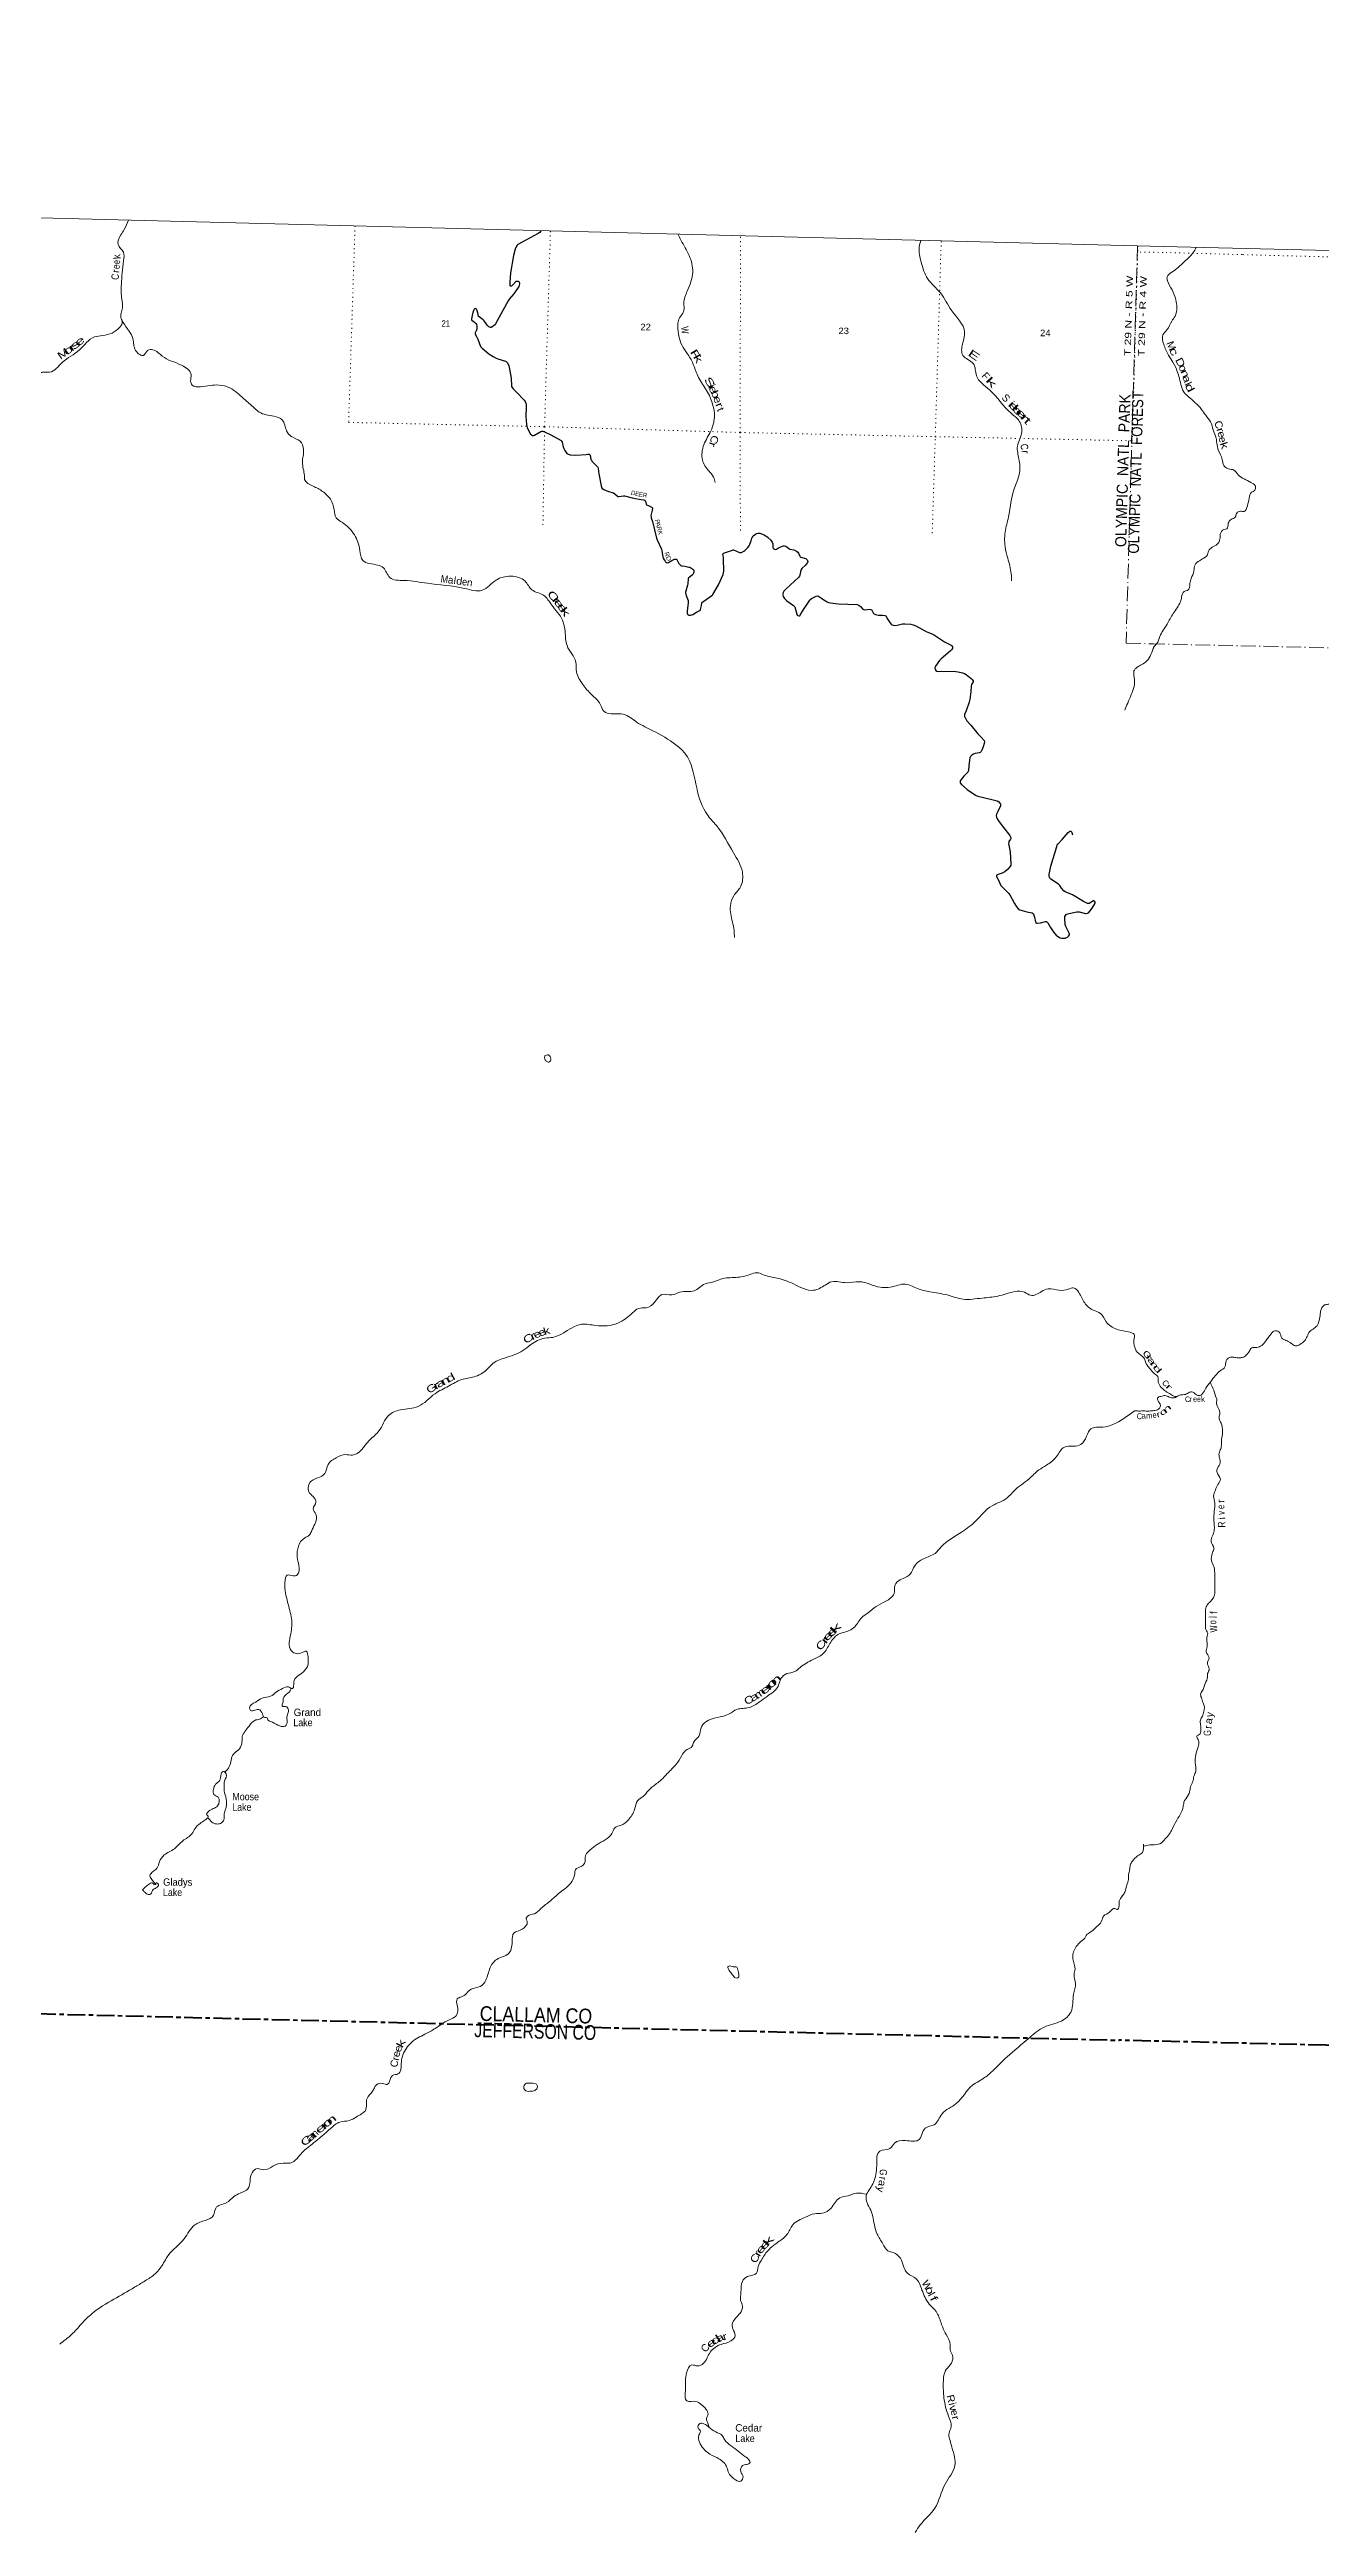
# Model space of a CAD drawing. Header units: feet. Extents: x -745759 to -493183, y 5472 to 195788.
# Drawn here: x -585019 to -550555, y 128614 to 195788 of the extents above; entities that cross this region are included whole.
import ezdxf
from ezdxf.enums import TextEntityAlignment as Align

# ---------------------------------------------------------------- set-up
doc = ezdxf.new("R2010")
doc.units = ezdxf.units.FT
doc.header["$LTSCALE"] = 80
for name, pattern in [('DOT_DASHED', [7.7, 5, -1.2, 0.3, -1.2]), ('DOTTED', [1.5, 0.3, -1.2]), ('LONG_DASH_SHORT_DASH', [9.9, 6, -1.2, 1.5, -1.2])]:
    doc.linetypes.add(name, pattern=pattern)
for name, color, linetype, lineweight in [('11', 7, 'LONG_DASH_SHORT_DASH', 60), ('29', 7, 'Continuous', 25), ('39', 7, 'Continuous', 13), ('4', 7, 'Continuous', 13), ('44', 7, 'DOT_DASHED', 13), ('6', 7, 'DOTTED', 25), ('7', 7, 'DOTTED', 13)]:
    doc.layers.add(name, color=color, linetype=linetype, lineweight=lineweight)
for name, color, linetype in [('12', 7, 'Continuous'), ('30', 7, 'Continuous'), ('41', 7, 'Continuous')]:
    doc.layers.add(name, color=color, linetype=linetype)

msp = doc.modelspace()

# ---------------------------------------------------------------- linework, layer by layer
at = {"layer": '11'}
msp.add_line((-586907.74, 142560.93), (-556015.42, 141800.08), dxfattribs=at)
msp.add_lwpolyline([(-525139.88, 141032.44), (-530586.6, 141165.97), (-537205.87, 141340.89), (-540505.63, 141424.02), (-550405.19, 141665.38), (-556015.42, 141800.08)], dxfattribs=at)
at = {"layer": '29'}
msp.add_line((-566742.98, 181972.28), (-566744.65, 182023.09), dxfattribs=at)
for points in [[(-571694.84, 190870.25), (-571727.14, 190828.52), (-571771.38, 190795.9), (-572321.08, 190497.93), (-572341.84, 190481.35), (-572360.47, 190458.05), (-572394.49, 190375.79), (-572439.01, 190202.98), (-572517.15, 189731.19), (-572539.77, 189469.91), (-572540.93, 189402.59), (-572533.37, 189389.78), (-572523.89, 189381.59), (-572508.92, 189378.13), (-572492.03, 189379.29), (-572476.32, 189385.12), (-572461.17, 189398.07), (-572362.05, 189503.6), (-572350.58, 189509.77), (-572336.61, 189509.77), (-572311, 189505.11), (-572294.7, 189493.46), (-572282.36, 189475.7), (-572277.24, 189460.84), (-572276.07, 189434.05), (-572281.89, 189397.93), (-572293.19, 189364.03), (-572426.8, 189165.39), (-572558.97, 189014.65), (-572586.47, 188969.38), (-572923.52, 188351.94), (-572955.98, 188313.33), (-572976.93, 188292.36), (-573021.17, 188262.07), (-573040.96, 188252.76), (-573058.75, 188249.27), (-573079.39, 188255.08), (-573105, 188271.39), (-573151.61, 188313.47), (-573235.39, 188429.83), (-573262.6, 188456.05), (-573371.18, 188534.62), (-573382.66, 188548.67), (-573386.74, 188557.98), (-573402.58, 188645.31), (-573431.56, 188724.58), (-573442.31, 188744.2), (-573456.01, 188757.2), (-573475.22, 188763.02), (-573492.1, 188758.36), (-573506.59, 188745.75), (-573517.13, 188730.4), (-573538.87, 188660.58), (-573559.15, 188573.13), (-573580.58, 188483.43), (-573580.58, 188468.28), (-573576.12, 188457.62), (-573565.45, 188447.31), (-573495.31, 188393.72), (-573459.5, 188354.11), (-573444.37, 188328.48), (-573435.49, 188294.34), (-573433.31, 188208.49), (-573440.5, 188174.54), (-573474.05, 188105.97), (-573478.95, 188083.53), (-573477.55, 188068.69), (-573431.14, 187986.44), (-573408.98, 187931.61)], [(-573408.98, 187931.61), (-573330.83, 187738.19), (-573313.39, 187715.7), (-573285.45, 187685.41), (-573106.73, 187536.92), (-572993.23, 187464.07), (-572911.73, 187419.8), (-572862.91, 187401.13), (-572653.44, 187338.11), (-572633.48, 187328.93), (-572623, 187317.28), (-572599.72, 187289.32), (-572568.16, 187212.14), (-572542.67, 187123.89), (-572500.13, 186878.72), (-572496.1, 186681.19), (-572489.12, 186648.57), (-572476.3, 186626.32), (-572449.53, 186590.32), (-572358.88, 186499.57), (-572151.35, 186278.71), (-572124.72, 186238.5), (-572106.09, 186196.56), (-572092.12, 186152.29), (-572089.57, 186097.35), (-572100.19, 185833.78), (-572086.3, 185618.73), (-572076.98, 185574.46), (-572065.3, 185541.14), (-571988.5, 185367.09), (-571975.55, 185353.1), (-571953.57, 185334.47), (-571923.3, 185322.82), (-571893.04, 185322.82), (-571867.57, 185330.51), (-571698.2, 185432.35), (-571669.5, 185439.32), (-571641.56, 185436.99), (-571576.02, 185415.41), (-571425.21, 185337.83), (-571149.09, 185185.36), (-571131.97, 185168.86), (-571114.17, 185141.09), (-571089.57, 185015.94), (-571074.58, 184966.34), (-571043.86, 184914.91), (-570990.76, 184835.86), (-570956.01, 184810.86), (-570904.61, 184793.92), (-570749.62, 184785.89), (-570465.73, 184808.25)], [(-570465.73, 184808.25), (-570419.33, 184811.9), (-570384.2, 184810.23), (-570357.56, 184790.43), (-570336.36, 184673.99), (-570325.99, 184654.12), (-570309.69, 184628.49), (-570256.5, 184572.13), (-570154.8, 184459.76), (-570139.72, 184428.11), (-570123.04, 184283.11), (-570047.75, 183908.53), (-570032.56, 183883.2), (-569989.54, 183854.94), (-569863.72, 183803.18), (-569725.25, 183761.75), (-569688.35, 183742.98), (-569619.7, 183675.37), (-569606.5, 183668.55), (-569578.56, 183666.22), (-569457.48, 183684.86), (-569430.58, 183682.8), (-569184.9, 183620.91), (-568974.69, 183587.86), (-568894, 183573.02), (-568870.88, 183559.38), (-568854.41, 183535.74), (-568843.2, 183460.77), (-568826.47, 183442.54), (-568761.9, 183416.84), (-568678.68, 183368.87), (-568669.3, 183358.66), (-568666.97, 183337.69), (-568674.45, 183296.81), (-568708.88, 183153.62), (-568707.13, 183115.72), (-568705.39, 183088.38), (-568665.99, 182992.82), (-568562.19, 182536.18), (-568545.86, 182492.26), (-568427.57, 182239.57), (-568413.17, 182202.99), (-568397.42, 182078.96), (-568375.92, 181997.95), (-568354.47, 181948.01), (-568328.77, 181908.25), (-568315.38, 181893.11), (-568301.99, 181880.29), (-568285.11, 181872.14), (-568261.92, 181871.83), (-568231.55, 181879.13), (-568141.9, 181928.89), (-568073.22, 181965.33), (-568052.85, 181969.99), (-568034.39, 181968.27), (-568022.58, 181963), (-568012.68, 181953.68), (-567954.93, 181850.43), (-567937.59, 181827.87), (-567917.21, 181810.39), (-567898.01, 181798.74), (-567882.87, 181790.59), (-567866.09, 181786.33), (-567791.67, 181773.22)], [(-566744.65, 182023.09), (-566756.49, 182091.17), (-566754.3, 182119.26), (-566740.19, 182133.11), (-566685.15, 182151.57), (-566502.69, 182212.32), (-566481.73, 182216.98), (-566467.76, 182216.98), (-566386.86, 182184.35), (-566307.36, 182148.45), (-566286.14, 182144.76), (-566251.22, 182147.09), (-566194.02, 182179.69), (-566165.06, 182200.67), (-566081.24, 182279.89), (-566045.59, 182328.01), (-565995.94, 182464.72), (-565972.05, 182536.09), (-565934.55, 182596.77), (-565876.79, 182647.72), (-565836.75, 182666.67), (-565803.78, 182673.94), (-565759.91, 182669), (-565636.51, 182624.73), (-565585.28, 182594.44), (-565541.33, 182559.68), (-565536.98, 182555.59)], [(-565536.98, 182555.59), (-565461.87, 182484.93), (-565419.94, 182430.84), (-565405.99, 182387.07), (-565405.46, 182286.59), (-565395.52, 182263.59), (-565385.03, 182251.93), (-565362.92, 182237.96), (-565338.46, 182233), (-565309.36, 182237.96), (-565251.86, 182271.91)], [(-565251.86, 182271.91), (-565173.81, 182306.98), (-565125.42, 182328.83), (-565086.78, 182330.86), (-565055.56, 182321.84), (-564981.97, 182262.38), (-564943.8, 182242.62), (-564836.38, 182216.89), (-564762.18, 182184.37), (-564731.27, 182160.4), (-564710.95, 182130.78), (-564675.77, 182049.13), (-564664.38, 182032.93), (-564643.43, 182021.28), (-564514.51, 181987.28), (-564489.75, 181970.02), (-564473.45, 181951.38), (-564461.81, 181932.74), (-564456.25, 181905.93), (-564466.47, 181876.82), (-564519.11, 181803.52), (-564614.32, 181713.72), (-564643.04, 181670.6), (-564670.21, 181534.32), (-564679.52, 181508.69), (-564704.18, 181476.21), (-565049.82, 181155.68)], [(-567791.67, 181773.22), (-567681.99, 181753.91), (-567656.43, 181746.32), (-567631.98, 181735.83), (-567597.05, 181717.2), (-567570.27, 181695.06), (-567551.41, 181670.81), (-567546.99, 181643.8), (-567550.48, 181612.35), (-567556.89, 181586.72), (-567563.29, 181571.57), (-567575.51, 181551.77), (-567593.08, 181531.91), (-567676.8, 181470.22), (-567688.44, 181459.74), (-567697.82, 181442.5), (-567710.56, 181301.3), (-567718.49, 181259.12), (-567767.03, 181100.93), (-567771.4, 181072.53), (-567770.52, 181048.5), (-567767.03, 181027.53), (-567751.56, 180982.11), (-567700.77, 180842.98), (-567696.59, 180817.83), (-567698.92, 180784.05), (-567727.96, 180559.83), (-567724.53, 180506.78), (-567715.22, 180475.33), (-567702.34, 180459.28), (-567683.79, 180452.03), (-567664, 180449.7), (-567638.38, 180450.86), (-567603.86, 180458.9), (-567570.86, 180470.67), (-567473.55, 180525.71), (-567403.21, 180561.54), (-567379.8, 180577.41), (-567367.12, 180597.65), (-567336.18, 180714.27), (-567328.7, 180774.73), (-567318.01, 180797.77), (-567306.58, 180812.01), (-567215.72, 180869.25), (-567057.43, 180977.44), (-567041.14, 180991.42), (-567031.43, 181004.71), (-566881.96, 181274.92), (-566751.83, 181555.27), (-566740.19, 181594.88), (-566732.1, 181641.05), (-566742.98, 181972.28)], [(-565049.82, 181155.68), (-565107.49, 181102.2), (-565127.75, 181063.66), (-565137.06, 181026.39), (-565132.41, 180993.77), (-565123.15, 180958.68), (-565085.84, 180902.9), (-565025.66, 180838.4), (-564843.91, 180712.1), (-564822.72, 180693.2), (-564811.08, 180669.9), (-564783.03, 180574.73), (-564755.45, 180472.13), (-564742.39, 180448.56), (-564730.75, 180436.91), (-564694.23, 180428.68), (-564674.87, 180432.25), (-564663.22, 180446.23), (-564598.63, 180554.29), (-564441.62, 180804.33), (-564404.77, 180858.63), (-564388.47, 180872.61), (-564353.54, 180898.24), (-564316.09, 180921.22), (-564230.13, 180961.15), (-564188.29, 180968.1), (-564162.61, 180961.15), (-564089.3, 180907.75), (-564025.23, 180860.96), (-563934.42, 180807.37), (-563892.51, 180791.06), (-563837.2, 180781.75), (-563620.75, 180756.54), (-563114.71, 180738.34), (-563074.06, 180723.5), (-563027.62, 180684.27), (-562964.63, 180611.66), (-562933.3, 180598.06), (-562909.91, 180595.35), (-562786.37, 180606.5), (-562745.75, 180604.67), (-562731.78, 180597.68), (-562720.63, 180582.93), (-562672.41, 180495.16), (-562656.84, 180481.46), (-562621.18, 180462.54), (-562553.09, 180450.98), (-562430.33, 180444.61)], [(-562430.33, 180444.61), (-562372.04, 180441.58), (-562344.58, 180429.96), (-562327.8, 180413.62), (-562282.75, 180330.53), (-562230, 180248.19), (-562193.45, 180204.46), (-562167.13, 180185.28), (-562143.85, 180175.96), (-562087.79, 180169.94), (-562036.74, 180175.96), (-561922.65, 180203.92), (-561887.78, 180211.08), (-561822.52, 180213.24), (-561664.19, 180203.92), (-561596.91, 180188.07), (-561525.65, 180159.66), (-561245.62, 180009.72), (-561045.99, 179922), (-560993.31, 179891.71), (-560746.17, 179727.85), (-560569.82, 179635.42), (-560549.96, 179617.19), (-560532.57, 179593.48), (-560530.24, 179563.19), (-560534.9, 179539.89), (-560546.54, 179516.59), (-560591.87, 179468.3), (-560838.17, 179264.39), (-560888.82, 179216.02), (-560993.88, 179066.28), (-561006.4, 179041.27), (-561008.73, 179015.65), (-560999.42, 178973.71), (-560985.45, 178943.42), (-560959.16, 178927.54), (-560917.92, 178922.45), (-560818.45, 178928.14), (-560440.59, 178924.78), (-560378.64, 178913.53), (-560258.97, 178882.84), (-560203.09, 178861.87), (-560161.49, 178836.34), (-560024.96, 178733.72), (-560000.51, 178705.76), (-559976.82, 178666), (-559974.9, 178640.52), (-560016.81, 178563.63), (-560028.73, 178519.36), (-560032.18, 178381.53), (-560062.22, 178160.55), (-560081.62, 178092.92), (-560159.98, 177852.98), (-560205.42, 177752.81), (-560207.52, 177720.22), (-560203.09, 177692.23), (-560193.78, 177671.26), (-560142.58, 177584.74), (-560036.96, 177468.27), (-559843.35, 177226.24), (-559757.86, 177135.76), (-559677.65, 177047.88), (-559668.72, 177009.55), (-559673.37, 176965.28), (-559703.64, 176879.07), (-559733.91, 176790.53), (-559754.87, 176750.92), (-559782.17, 176726.63), (-559807.25, 176715.98), (-559917.51, 176699.91), (-559963.26, 176681.03), (-560005.17, 176650.74), (-560042.43, 176615.8), (-560061.17, 176581.46), (-560092.64, 176368.37), (-560101.81, 176236.01), (-560104.13, 176215.04), (-560121.24, 176189.18), (-560224.43, 176081.74), (-560299.72, 175993.7), (-560324.15, 175952.24), (-560325.34, 175928.46), (-560320.68, 175905.16), (-560286.37, 175855.39), (-560134.9, 175723.83), (-559907.8, 175562.45), (-559846.84, 175537.02), (-559461.9, 175447.01)], [(-559461.9, 175447.01), (-559322.59, 175414.43), (-559279.86, 175387.91), (-559247.27, 175352.96), (-559235.62, 175331.99), (-559228.64, 175306.36), (-559235.65, 175274.42), (-559305.69, 175126.22), (-559342.73, 175054.73), (-559349.72, 175010.46), (-559341.83, 174967.2), (-559324.1, 174921.92), (-559270.56, 174843.56), (-559151.83, 174688.8), (-558978.35, 174472.76), (-558955.04, 174420.98), (-558950.39, 174395.35), (-558960.81, 174370.41), (-559001.61, 174309.14), (-559009.12, 174287.63), (-559013.26, 174253.22), (-558971.38, 174028.89), (-558949.6, 173694.6), (-558951.55, 173663.74), (-558974.84, 173624.13), (-559039.62, 173550.87), (-559116.87, 173491.32), (-559150.64, 173470.36), (-559188.81, 173452.54), (-559318.29, 173409.78), (-559339.11, 173390.21)], [(-559339.11, 173390.21), (-559343.9, 173377.16), (-559341.57, 173360.85), (-559293.65, 173279.18), (-559219.33, 173120.87), (-559191.93, 173086.86), (-559017.51, 172908.77), (-558981.83, 172862.25), (-558851.76, 172624.96), (-558804.86, 172552.36), (-558748.98, 172484.79), (-558707.27, 172455.59), (-558515.73, 172399.01), (-558373.71, 172371.6), (-558347.32, 172356.65), (-558333.35, 172335.68), (-558308.16, 172260.09), (-558282.12, 172132.97), (-558272.81, 172116.66), (-558247.93, 172096.75), (-558223.91, 172091.03), (-558147.2, 172106.31), (-558007.6, 172142.91), (-557988.74, 172142.29), (-557974.77, 172132.97), (-557946.33, 172101.46), (-557873.14, 171973.78), (-557782.67, 171846.39), (-557717.47, 171774.16), (-557662.25, 171726.86), (-557612.69, 171701.93), (-557563.8, 171687.95), (-557517.23, 171687.95), (-557478.2, 171692.44), (-557417.1, 171713.58), (-557384.55, 171740.15), (-557363.55, 171778.82), (-557361.22, 171797.46), (-557372.41, 171823.8), (-557460.41, 172001.8), (-557479.97, 172063.07), (-557489.25, 172214.35), (-557484.63, 172272.77), (-557472.99, 172301.9), (-557452.03, 172328.69), (-557435.73, 172340.34), (-557371.01, 172361.4), (-557160.98, 172398.59), (-557098.68, 172400.8), (-556930.46, 172361.31), (-556907.17, 172356.65), (-556871.08, 172363.65), (-556848.96, 172379.95), (-556808.21, 172419.57), (-556748.42, 172502.27), (-556675.49, 172622.27), (-556666.18, 172647.9), (-556665.93, 172666.17), (-556684.8, 172694.5), (-556696.45, 172699.16), (-556713.39, 172697.29), (-556827.73, 172626.1), (-556845.47, 172624.6), (-556871.08, 172626.93), (-556985.01, 172685.86), (-557278, 172864.81), (-557474.92, 172947.51), (-557512.57, 172974.11), (-557576.92, 173047.9), (-557624.33, 173113.9), (-557660.8, 173149.85), (-557868.31, 173290.77), (-557892.1, 173311.95), (-557906.07, 173339.91), (-557913.06, 173358.55), (-557907.29, 173419.62), (-557863.63, 173638.42), (-557708.15, 174176.39), (-557691.86, 174213.66), (-557677.78, 174237.52), (-557557.93, 174368.54), (-557396.14, 174558.5), (-557371.84, 174575.91), (-557354.23, 174588.79), (-557330.95, 174591.12), (-557316.98, 174586.46), (-557296.02, 174558.5), (-557275.56, 174487.64)]]:
    msp.add_lwpolyline(points, dxfattribs=at)
at = {"layer": '39'}
for points in [[(-585766.31, 186324.62), (-585564.26, 186434.85), (-585363.65, 186870.09), (-585238.57, 187028.54), (-585131.23, 187042.03), (-585016.23, 187039.19), (-584678.65, 187299.4), (-584207.82, 187641.13), (-583799.28, 187994.5), (-583580.32, 188031.48), (-583108.27, 188260.1), (-583045.89, 188414.04), (-583083.73, 188515.94), (-583074.61, 188638.89), (-583038.81, 188779.36), (-583059.21, 189014.1), (-583071.35, 189418.25), (-583008.87, 190062.87), (-583017.26, 190293.28), (-583155.54, 190496.6), (-583086.41, 190759.42), (-582991.9, 190906.51), (-582875.84, 191161.33)], [(-567975.5, 190774.35), (-567897.91, 190617.99), (-567674.07, 190202.54), (-567576.32, 189749.83), (-567724.42, 189234.54), (-567819.27, 188911.78), (-567816.23, 188709.78), (-567966.21, 188442.9), (-567980.27, 188283.73), (-567868.04, 187764.02), (-567724.16, 187542.38), (-567571.36, 187274.08), (-567442.4, 186939.73), (-567227.14, 186585.07), (-566990.09, 185807.84), (-567081.71, 185452.7), (-567274.97, 185069.78), (-567311.55, 184654.71), (-567143.25, 184359.78), (-567010.22, 184188.89), (-566969.4, 184044.51)], [(-561395.9, 190610.07), (-561439.77, 190365.37), (-561372.5, 189986.1), (-561212.97, 189582.34), (-560859.45, 189185.9), (-560550.5, 188701.71), (-560205.29, 188133.83), (-560257.82, 187808.01), (-560251.58, 187490.83), (-559968.39, 187269.78), (-559881.65, 186942.53), (-559533.78, 186562.38), (-558946.03, 185923.89), (-558721.2, 185710.35), (-558660.84, 185377.69), (-558772.54, 185027.08), (-558730.59, 184684.79), (-558715.57, 184314.89), (-558870.64, 183844.2), (-559004.69, 183162.98), (-559095.6, 182755.32), (-559106.76, 182307.31), (-559033.79, 181994.54), (-558941.45, 181568.21), (-558930.03, 181378.12)], [(-553925.69, 190423.88), (-554006.16, 190281.58), (-554244.4, 190037.24), (-554410.48, 189880.45), (-554588.14, 189747.88), (-554713.4, 189620.75), (-554701.4, 189516.24), (-554579.6, 189268.01), (-554476.31, 188999.9), (-554446.27, 188790.8), (-554497.18, 188558.49), (-554586.42, 188420.94), (-554717.86, 188185.49), (-554827.14, 188052.17), (-554804.14, 187792.96), (-554677.19, 187500.51), (-554554.31, 187306.47), (-554436.66, 187052.26), (-554377.91, 186870.96), (-554323.94, 186651.56), (-554282.01, 186534.68), (-554140.31, 186376.57), (-553779.07, 186029.39), (-553667.51, 185873.61), (-553534.41, 185687.49), (-553464.19, 185475.95), (-553384.32, 185244.23), (-553366.76, 185115.56), (-553324.3, 184924.4), (-553216.67, 184672.3), (-553177.67, 184509.28), (-553052.71, 184419.6), (-552900.61, 184379.81), (-552786.43, 184254.12), (-552621.65, 184143.94), (-552446.49, 184049.7), (-552319.76, 183947.96), (-552338.13, 183833.73), (-552421.64, 183782.44), (-552491.29, 183618.59), (-552533.59, 183414.28), (-552625.17, 183260.7), (-552727.67, 183265.83), (-552825.21, 183216.7), (-552865.59, 183108.73), (-552979.54, 183043.72), (-553054.03, 182940.14), (-553095.17, 182794.04), (-553172.08, 182770.78), (-553271.22, 182641.37), (-553279.82, 182512.99), (-553355.06, 182371.27), (-553489.49, 182288.42), (-553590.13, 182185.12), (-553630.7, 182067.12), (-553720.72, 181991.81), (-553836.77, 181922.8), (-553955.55, 181817.69), (-553984.98, 181653.4), (-554061.62, 181441.44), (-554094.55, 181303.29), (-554156.52, 181121.28), (-554251.62, 181094.21), (-554319.22, 180932.33), (-554353.76, 180814.27), (-554549.35, 180489.17), (-554716.02, 180201.91), (-554907.74, 179868.74), (-554992.03, 179676.94), (-555078.59, 179573.49), (-555088.54, 179540.42)], [(-583046.82, 188422.51), (-582862.72, 188149.03), (-582756.62, 187950.53), (-582736.58, 187782.44), (-582569.65, 187513.78), (-582473.3, 187491.21), (-582358.92, 187625.69), (-582215.06, 187646.36), (-581960.98, 187472.48), (-581436.17, 187225.26), (-581178.04, 186970.51), (-581192.4, 186799.23), (-581148.76, 186687.09), (-580925.86, 186639.17), (-580419.89, 186689.25), (-580133.13, 186611.48), (-579748.85, 186315.24), (-579462.37, 186063.83), (-579335.86, 185955.69), (-578936.86, 185844.86), (-578709.26, 185742.31), (-578589.49, 185444.53), (-578461.96, 185295.99), (-578224.98, 185164.93), (-578129.63, 184940.46), (-578162.53, 184591.94), (-578108.78, 184237.23), (-578101.35, 184130.03), (-577873.7, 183948.72), (-577612.86, 183802.94), (-577400.13, 183589.69), (-577302.15, 183308.61), (-577244.98, 183091.14), (-577078.56, 182963.84), (-576749.91, 182622.54), (-576602.84, 182204.95), (-576522.86, 181930.37), (-576343.19, 181849.19), (-576118.22, 181803.24), (-575964.57, 181730.79), (-575795.37, 181472.17), (-575401.72, 181389.74), (-574771.76, 181311.56), (-573765.76, 181173.6), (-573290.55, 181123.48), (-572910.21, 181398.79), (-572513.91, 181504.09), (-572123.58, 181369.24), (-571941.57, 181138.58), (-571622.32, 180987.32), (-571400.76, 180723.37), (-571106.25, 180308.19), (-571037.22, 179999.56), (-570986.04, 179622.71), (-570748.82, 179176.64), (-570729.18, 178911.63), (-570559.97, 178572.24), (-570320.6, 178293.72), (-570084.87, 178031.44), (-569998.45, 177853.63), (-569699.68, 177771.53), (-569461.75, 177759.58), (-569097.55, 177548.65), (-568655.21, 177313.57), (-568032.84, 176930.67), (-567788.18, 176702.5), (-567664.18, 176493.46), (-567444.79, 175656.1), (-567119.13, 174951.39), (-566926.78, 174730.58), (-566470.43, 174004.47), (-566230.99, 173485.65), (-566283.46, 173081.07), (-566465.17, 172837.2), (-566556.75, 172564.84), (-566500.87, 172133.35), (-566456.41, 171891.96), (-566446.86, 171707.97)], [(-555088.54, 179540.42), (-555300.47, 179174.17), (-555561.08, 179004.94), (-555611.21, 178937.52), (-555605.3, 178769.78), (-555609.56, 178517.47), (-555683.74, 178295.17), (-555782.38, 178063.37), (-555857.72, 177875.42)], [(-571575.52, 168517.16), (-571595.74, 168434.87), (-571547.21, 168356.94), (-571475.23, 168328.91), (-571430.04, 168360.1), (-571431.91, 168446.97), (-571468.79, 168506.44), (-571514.69, 168527.77), (-571561.75, 168502.68)], [(-555600.14, 158867.1), (-555485.24, 158865.19), (-555318.26, 158865.39), (-555161.33, 158865.7), (-555044.35, 158880.49), (-554922.43, 158941.41), (-554895.11, 159017.57), (-554917.78, 159073.85), (-554966.3, 159162.7), (-554973.23, 159218.98), (-554881.84, 159262.16), (-554770.77, 159283.04), (-554656.89, 159243.66), (-554540.67, 159220.33), (-554431.17, 159263.31), (-554349.96, 159300.57), (-554218.86, 159317.22), (-554109.13, 159372.24), (-554018.46, 159379.29), (-553943.11, 159324.27), (-553813.09, 159286.73), (-553745.52, 159346.22), (-553666.36, 159481.87), (-553531.99, 159663.1), (-553406.09, 159822.33), (-553270.71, 159953.36), (-553145.85, 160060.41), (-553114.45, 160222.67), (-553060.68, 160296.36), (-552965.47, 160329.46), (-552847.12, 160312.12), (-552718.39, 160310.73), (-552623.3, 160337.8), (-552541.44, 160407.18), (-552487.67, 160480.87), (-552419.37, 160576.49), (-552280.27, 160591.05), (-552148.53, 160639.81), (-552039.41, 160765.09), (-551954.7, 160876.59), (-551886.45, 160970.21), (-551818.84, 161031.7), (-551708.29, 161026.49), (-551631.89, 160923.29), (-551599.34, 160840.63), (-551523.82, 160793.64), (-551398.31, 160732.06), (-551316.92, 160676.98), (-551217.28, 160629.73), (-551111.84, 160670.75), (-550983.05, 160773.74), (-550916.41, 160887.45), (-550847.31, 161023.2), (-550722.9, 161108.18), (-550630.39, 161207.55), (-550591.99, 161317.54), (-550560.11, 161503.89), (-550539.72, 161618.09), (-550444.72, 161741.53), (-550343.8, 161758.5), (-550206.26, 161795.16), (-550035.22, 161797.32), (-549862.32, 161791.44), (-549705.96, 161763.65), (-549601.17, 161772.55), (-549486.85, 161855.63), (-549440.28, 161971.56), (-549373.88, 162073.22), (-549200.06, 162113.49), (-549019.49, 162189.83), (-548899.18, 162270.83), (-548840.5, 162388.64), (-548814.05, 162504.78), (-548823.04, 162659.45), (-548714.6, 162750.62), (-548440.3, 162886.17), (-548304.9, 162916.82), (-548173.2, 162963.58), (-548040.15, 163078.57), (-547941.2, 163197.94), (-547868.57, 163309.57), (-547842.59, 163401.64), (-547702.29, 163476.4), (-547560.49, 163525.05), (-547454.97, 163469.71), (-547354.79, 163348.18), (-547299.99, 163271.31), (-547157.27, 163265.75), (-547009.76, 163298.28), (-546920.22, 163349.5), (-546834.19, 163527.24), (-546754.8, 163674.93), (-546631.76, 163792.03), (-546477.5, 163860.63), (-546382.64, 163875.66), (-546271.4, 163703.82), (-546110.72, 163589.67)], [(-578478.47, 151338.94), (-578427.26, 151343.11), (-578397.06, 151501.88), (-578135.45, 151792.24), (-578009.27, 151995.09), (-578008.53, 152186.9), (-578057.02, 152347.62), (-578211.76, 152294.91), (-578470.23, 152374), (-578477.28, 152820.43), (-578456.84, 153235.9), (-578503.97, 153451.1), (-578562.81, 153682.76), (-578636.45, 154211.61), (-578570.84, 154413.93), (-578411.8, 154395.86), (-578300.18, 154419.35), (-578259.5, 154674.79), (-578300.22, 154903.98), (-578097.45, 155425.99), (-577976.6, 155495.7), (-577919.46, 155601.31), (-577823.69, 155798.84), (-577796.83, 156066.74), (-577873.87, 156216.06), (-577794.64, 156397.85), (-577871.73, 156545.14), (-577987.66, 156673.21), (-577961.25, 156922.94), (-577551.29, 157171.27), (-577466.47, 157415.52), (-577241.87, 157597.76), (-576993.46, 157682.48), (-576805.97, 157671.79), (-576349.98, 158066.38), (-576085.09, 158326.38), (-575826.36, 158744.02), (-575501.54, 158897.53), (-575024.83, 158988.72), (-574563.99, 159334.74), (-574199.53, 159539.76), (-573841.82, 159716.69), (-573504.83, 159791.14), (-573171.08, 159978.76), (-572984.77, 160163.96), (-572637.8, 160314.9), (-572182.9, 160503.56), (-571968.89, 160665.87), (-571588.99, 160842.24), (-571372.45, 160863.14), (-570590.35, 161219.38), (-570207.65, 161183.66), (-569608.42, 161249.61), (-569207.75, 161530.48), (-569045.29, 161649.63), (-568841.06, 161662.76), (-568606.93, 161822.55), (-568416.18, 162023.79), (-568145.92, 162013.07), (-567923.99, 162088.35), (-567541.5, 162125.33), (-567242.1, 162311.78), (-567012.55, 162368.7), (-566814.83, 162444.58), (-566401.93, 162486.87), (-566026.45, 162566.43), (-565835.44, 162616.23), (-565637.2, 162550.74), (-565291.93, 162471.53), (-564847.68, 162313.14), (-564298.87, 162138.02), (-563984.39, 162281.69), (-563810.58, 162370.27), (-563405.44, 162344.1), (-563061.54, 162371.94), (-562493.96, 162220.59), (-562064.92, 162262.48), (-561863.97, 162305.97), (-561481.31, 162187.47), (-561144.41, 162096.35), (-560676.11, 162012.07), (-560242.92, 161896.35), (-559731.35, 161928.12), (-559304.08, 161980.15), (-558844.72, 162104.08), (-558576.68, 162085.34), (-558417.23, 162002.64), (-558119.94, 162104.33), (-557936.3, 162182.58), (-557640.61, 162138.92), (-557393.65, 162165.12)], [(-557393.65, 162165.12), (-557247.33, 162203.9), (-557109.01, 162083.36), (-556946.62, 161794.63), (-556719.21, 161603.23), (-556523.69, 161509.55), (-556365.74, 161285.54), (-556086.13, 161082.76), (-555714.73, 160998.86), (-555609.1, 160943.74), (-555613.23, 160787.21), (-555555.75, 160501.13)], [(-555560.64, 160508.83), (-555500.14, 160439.18), (-555413.04, 160367.98), (-555330.24, 160282.77), (-555290.25, 160169.92), (-555237.62, 160085.04), (-555161.02, 159991.87), (-555052.67, 159876.27), (-554965.65, 159801.06), (-554952.6, 159648.35), (-554870.92, 159506.95), (-554748.3, 159401.23), (-554617.15, 159319.52), (-554505.63, 159262.1), (-554439.43, 159262.61)], [(-555926.7, 145721.07), (-555860.02, 145812.9), (-555807.91, 146005.05), (-555762.51, 146163.14), (-555761.68, 146305.66), (-555729.23, 146419.73), (-555712.55, 146550.04), (-555658.26, 146649.82), (-555514.46, 146798.82), (-555400.31, 146873.87), (-555357.8, 146987.84), (-555355.24, 147116.28), (-555351.94, 147080.11), (-555275.55, 147077.28), (-555102.05, 147101.5), (-554908.36, 147129.52), (-554762.87, 147262.44), (-554647.48, 147399.71), (-554576.61, 147523.4), (-554449, 147768.94), (-554332.21, 147976.44), (-554265.53, 148192.53), (-554249.66, 148282.69), (-554195.8, 148360.4), (-554101.77, 148536.03), (-554079.02, 148668.28), (-554021.99, 148804.17), (-553982.43, 148972.36), (-553937.83, 149090.32), (-553955.27, 149325.38), (-553935.02, 149533.93), (-553872.13, 149762.1), (-553851.39, 149894.37), (-553886, 149975.04), (-553898.28, 150065.5), (-553841.48, 150088.98), (-553800.86, 150208.99), (-553805.95, 150357.59), (-553811.51, 150482.11), (-553757.1, 150587.92), (-553718.18, 150724), (-553703.75, 150842.29), (-553737.71, 150955.07), (-553785.16, 151098.11), (-553801.1, 151206.68), (-553767.84, 151260.52), (-553679, 151478.37), (-553617.23, 151650.34), (-553615.35, 151744.67), (-553570.59, 151870.66), (-553620.09, 152011.71), (-553576.58, 152175.85), (-553649.89, 152333.23), (-553630.88, 152479.56), (-553637.18, 152668.33), (-553627.34, 152758.56), (-553611.62, 152840.69), (-553646.54, 152905.31), (-553672.07, 153138.45), (-553670.81, 153403.41), (-553651.64, 153557.78), (-553587.41, 153651.43), (-553505.36, 153730.84), (-553445.11, 153826.55), (-553419.14, 154018.98), (-553423.49, 154406.46), (-553444.84, 154647.59), (-553510.03, 154808.89), (-553483.7, 155019.38), (-553443.01, 155143.4), (-553521.67, 155334.96), (-553482.63, 155477.06), (-553433.05, 155643.15), (-553444.34, 155884.16), (-553432.87, 156157.05), (-553420.66, 156365.69), (-553451.05, 156556.72), (-553405.5, 156722.85), (-553336.2, 156868.64), (-553266.87, 157016.44), (-553359.77, 157200.12), (-553343.45, 157312.36), (-553276.13, 157460.18), (-553291.59, 157592.84), (-553305.16, 157719.46), (-553258.55, 157837.39), (-553239.78, 157971.68), (-553234.97, 158112.15), (-553212.46, 158232.36), (-553218.72, 158423.13), (-553250.59, 158539.91), (-553293.08, 158628.69), (-553297.19, 158725.09), (-553282.89, 158837.35), (-553372.82, 159069.18), (-553379.72, 159227.84), (-553393.48, 159244.05)], [(-553393.48, 159244.05), (-553471.1, 159487.79), (-553542.44, 159643.14)], [(-555600.14, 158867.1), (-556182.79, 158498.46), (-556453.15, 158424.38), (-556779.19, 158383.98), (-556899.37, 158178.97), (-557050.17, 157960.58), (-557257.33, 157911.18), (-557496.11, 157888.82), (-557712.48, 157631.66), (-557982.82, 157396.04), (-558191.98, 157265.92), (-558456.37, 157026.11), (-558864.2, 156700.99), (-559050.71, 156507.72), (-559457.75, 156295.67), (-559902.09, 155882.61), (-560285.06, 155583.13), (-560836.14, 155180.79), (-561006.06, 155005.28), (-561318.57, 154859.55), (-561557.59, 154665.55), (-561678.28, 154440.36), (-561948.53, 154289.54), (-562089.34, 154147.63), (-562117.37, 153914.09), (-562344.58, 153707.69), (-562600.5, 153564.59), (-562818.75, 153394.31), (-562993.61, 153263.35), (-563185.62, 153011.65), (-563331.48, 152910.25), (-563643.09, 152800.84), (-563855.02, 152559.73), (-564039.51, 152285.64), (-564311.97, 152126.8), (-564664.63, 151909.36), (-564808.73, 151797.83), (-565026.13, 151742.63), (-565184.95, 151607.22), (-565260.65, 151405.15), (-565562.36, 151125.88), (-565765.92, 150977.45), (-566046.36, 150822.84), (-566378.7, 150772.5), (-566589.64, 150652.52), (-567222.9, 150435.97), (-567352.16, 150271.57), (-567403.95, 150056.79), (-567555.81, 149876.79), (-567588.58, 149776.64), (-567773.34, 149653.99), (-567871.53, 149521.13), (-568024.75, 149286.65), (-568267.24, 149034.18), (-568433.08, 148860.58), (-568556.7, 148760.66), (-568674.06, 148668.65), (-568785.63, 148566.41), (-568924.83, 148408.31), (-569070.95, 148296.83), (-569153.5, 148062.61), (-569330.32, 147772.17), (-569531.86, 147623.7), (-569680.51, 147572.85), (-569743.75, 147465.37), (-569898.08, 147267.26), (-570125.4, 147137.6), (-570310.51, 147000.83), (-570480.83, 146809.17), (-570512.33, 146597.92), (-570599.29, 146511.23), (-570754.79, 146428.24), (-570775.66, 146319.72), (-570895.48, 146048.06), (-571204.86, 145785.13), (-571438.08, 145580.9), (-571693.64, 145371.16), (-571870.73, 145232.17), (-572056.04, 145168.1), (-572091.85, 145108.4), (-572067.58, 145029.05), (-572066.58, 144945.77)], [(-579219.66, 150573.17), (-579286.46, 150728.29), (-579315.92, 150761.32), (-579455.54, 150748.62), (-579568.63, 150747.38), (-579595.16, 150816.69), (-579427.82, 150970.06), (-579251.43, 151080.79), (-579024.1, 151129.69), (-578876.02, 151239.11), (-578703.98, 151337.84), (-578537.27, 151384.19), (-578479.72, 151344.4), (-578555.77, 151208.97), (-578682.41, 151068.74), (-578691.33, 150953.86), (-578711, 150893.77), (-578707.66, 150865.42), (-578617.17, 150851.06), (-578540.9, 150752.25), (-578566.16, 150629.7), (-578585.77, 150571.63), (-578572.35, 150462.25), (-578630.44, 150318.3), (-578775.66, 150323.91), (-578970.97, 150425.67), (-579080.89, 150470.79), (-579112.17, 150511.95), (-579113.48, 150540.26), (-579147.58, 150549.18), (-579183.8, 150554.11), (-579222.21, 150571.59)], [(-580260.79, 149071.39), (-580143.66, 149220.9), (-580034.28, 149559.45), (-579904.36, 149669.32), (-579807.33, 149836.54), (-579792.52, 150025.98), (-579609.59, 150318.29), (-579454.25, 150475.99), (-579326.29, 150507.15), (-579219.66, 150573.17)], [(-580727.38, 147839.57), (-580716.19, 147876.09), (-580755.74, 147909.38), (-580719.23, 147997.32), (-580460.83, 148158.53), (-580448.95, 148392.47), (-580562.15, 148467.97), (-580573, 148599.49), (-580518.94, 148743.54), (-580413.68, 148835.84), (-580362.5, 149026.41), (-580308.34, 149093.72), (-580233.27, 149027.25), (-580270.38, 148834.32), (-580287.26, 148642.9), (-580285.24, 148562.08), (-580227.97, 148348.64), (-580251.9, 148036.25), (-580285.23, 147913.9), (-580290.56, 147780.76), (-580383.92, 147680.08), (-580495.29, 147666.68), (-580617.21, 147716.14), (-580680.06, 147786.35), (-580729.58, 147835.81)], [(-580729.3, 147836.03), (-580838.49, 147747.86), (-580970.03, 147654.19), (-581071.71, 147543.63), (-581158.15, 147396.34), (-581405.09, 147208.6), (-581634.58, 146992.15), (-581907.2, 146827.26), (-582039.18, 146634.65), (-582099.7, 146474.61), (-582275.21, 146317.41), (-582296.75, 146263.42), (-582242.82, 146159.1), (-582170.38, 146068.46), (-582133.56, 146028.52)], [(-582496.15, 145876.61), (-582337.03, 146024.12), (-582234.94, 146070.06), (-582183.54, 146026.39), (-582139.25, 146021.25), (-582128.06, 146065.4), (-582077.92, 146052.04), (-582098.64, 145949.57), (-582209.2, 145887.69), (-582276.93, 145762.15), (-582365.7, 145764.35), (-582445.05, 145820.83), (-582496.15, 145876.61)], [(-555925.49, 145721.84), (-556010.1, 145570.85), (-556018.21, 145407.49), (-556056.03, 145347.85), (-556128.07, 145373.86), (-556271.86, 145274.44), (-556431.9, 145171.37), (-556498.47, 145011.48), (-556616.74, 144883.15), (-556769.56, 144745.58), (-556907.36, 144643.99), (-556942.99, 144565.06)], [(-572066.58, 144945.77), (-572256.3, 144781.51), (-572421.49, 144717.4), (-572472.87, 144464.61), (-572582.7, 144140.78), (-572856.53, 144015.06), (-573069.07, 143770.67), (-573187.41, 143430.93), (-573345.54, 143257.7), (-573589.69, 143183.62), (-573713.89, 143069.99), (-573847.6, 142976.78), (-573964.19, 142919.42), (-573962.82, 142749.93), (-573999.18, 142456.38), (-574185.71, 142350.49), (-574563.35, 142118.65), (-574838.01, 141962.69), (-575205.23, 141742.68), (-575434.51, 141403.93), (-575476.21, 141209.38), (-575569.91, 140885.11), (-575714.27, 140844.64), (-575862.31, 140598.51), (-575986.58, 140628.1), (-576153.01, 140592.27), (-576256.7, 140417.56), (-576409.33, 140224), (-576454.87, 139890.35), (-576560.2, 139802.43), (-576703.77, 139717.56), (-576896.06, 139621.91), (-577145.32, 139582.27), (-577396.23, 139409.53), (-577857.01, 139016.54), (-578166.88, 138754.62), (-578314.76, 138587.16), (-578493.55, 138468.95), (-578679.2, 138467.93), (-578961.99, 138382.8), (-579206.81, 138284.54), (-579389.49, 138317.74), (-579527.68, 138208.51), (-579638.56, 137773.76), (-579847.71, 137652.34), (-580017.66, 137562.13), (-580226.13, 137392.28), (-580510.48, 137250.7), (-580572.45, 137052.67), (-580794.14, 136915.45), (-581075.97, 136791.96), (-581370.82, 136416.67), (-581801.01, 135962.33), (-581999.49, 135642.92), (-582190.88, 135434.27), (-582453.95, 135259.85), (-582712.54, 135101.44), (-583274.35, 134775.74), (-583864.1, 134388.27), (-584154.37, 134105.64), (-584422.57, 133818.38), (-584742.41, 133560.77)], [(-556942.99, 144565.06), (-557200.38, 144308.67), (-557269.33, 144003.91), (-557208.42, 143725.88), (-557236.46, 143587.45), (-557194.99, 143336.17), (-557249.33, 143049.17), (-557319.1, 142568.92), (-557580.14, 142321.81), (-558044.7, 142156.88), (-558448.15, 141867.24), (-559053.67, 141347.05), (-559352.12, 141060.61), (-559528.33, 140889.88), (-559812.17, 140693.83), (-559992.87, 140579.71), (-560430.34, 140081.18), (-560815.3, 139803.14), (-561033.22, 139510.49), (-561271.88, 139416.09), (-561464.48, 139090.47), (-561598.43, 139061.83), (-561805.75, 139079.55), (-562102.15, 139012.95), (-562229.42, 138861.07), (-562501.57, 138795.82), (-562589.16, 138400.78), (-562678.48, 137943.25), (-562868.9, 137623.62)], [(-566524.6, 143609.34), (-566608, 143730.63), (-566618.15, 143801.51), (-566579.46, 143814.58), (-566444.99, 143788.74), (-566396.39, 143795.49), (-566352.25, 143713.6), (-566358.44, 143489.85), (-566420.93, 143491.54), (-566501.25, 143578.45), (-566524.6, 143609.34)], [(-571960.95, 140420.14), (-572100.28, 140427.9), (-572158.25, 140520.25), (-572113.24, 140615.87), (-571965.35, 140638.08), (-571791.51, 140576.88), (-571808.13, 140486.55), (-571876.28, 140429.9), (-571961.29, 140420.1)], [(-562868.9, 137623.62), (-563132.38, 137652.96), (-563364.27, 137584.61), (-563589.84, 137526.17), (-563827.52, 137248.17), (-564059.29, 137111.22), (-564275.62, 137094.9), (-564518.2, 137004.65), (-564867.06, 136792.2), (-565023.6, 136530.16), (-565211.85, 136361.77), (-565544.18, 136090.37), (-565716.63, 135836.83), (-565802.18, 135661.62), (-565843.48, 135481.18), (-566096.09, 135393.22), (-566230.87, 135261.71), (-566269.36, 134964.19), (-566277.56, 134740.49), (-566225.24, 134589.79), (-566299.3, 134392.08), (-566496.11, 134133.15), (-566490.43, 133973.62), (-566426.9, 133790.34), (-566543.92, 133644.23), (-566806.72, 133552.51), (-567102.99, 133344.69), (-567284.96, 133038.95), (-567452.33, 132968.85), (-567602.98, 132993.11), (-567744.02, 132781.08), (-567774.26, 132344.13), (-567732.77, 132020.24), (-567497.18, 132003.76), (-567361.98, 131931.51), (-567218.38, 131798.5), (-567161.63, 131661.8), (-567203.34, 131539.88), (-567164.4, 131415.76), (-567137.23, 131304.07)], [(-562868.9, 137623.62), (-562867.92, 137440.02), (-562770.51, 137241.7), (-562651.68, 136796.68), (-562573.92, 136544.42), (-562421.9, 136278.04), (-562283.83, 136090.72), (-562139.9, 136042.44), (-561946.51, 135885.89), (-561753.99, 135479.22), (-561529.85, 135340), (-561360.97, 135026.77), (-561163.69, 134646.2), (-560979.59, 134445.52), (-560840.89, 134135.13), (-560708.3, 133822.88), (-560592.96, 133543.37), (-560596.86, 133402.27), (-560534.12, 133263.39), (-560562.43, 133042.25), (-560706.49, 132866.61), (-560782.61, 132521.69), (-560763.96, 132101.58), (-560638.46, 131605.95), (-560567.47, 131327.65), (-560630.27, 131099.38), (-560600.13, 130949.28), (-560550.88, 130760.33), (-560475.63, 130489.98), (-560471.85, 130261.92), (-560733.81, 129762.67), (-561014.18, 129108.59), (-561405.9, 128659.26), (-561546.94, 128447.23)], [(-567137.25, 131304.16), (-567273.77, 131400.57), (-567388.68, 131403.69), (-567434.25, 131287.92), (-567366.26, 131193.28), (-567383.67, 131147.35), (-567420.78, 131045.47), (-567371.64, 130852.49), (-567108.96, 130575.05), (-566866.24, 130451.46), (-566648.87, 130213.57), (-566600.64, 130060.96), (-566469.47, 129916.19), (-566271.72, 129844.26), (-566211.93, 129963.68), (-566274.72, 130100.54), (-566223.72, 130266.6), (-566107.86, 130297.75), (-566023.76, 130347.92), (-566040.51, 130398.81), (-566160.36, 130515.03), (-566535.77, 130801.58), (-566718.64, 130973.98), (-566776.16, 131082.46), (-566955.1, 131178.09), (-567138.1, 131307.64)]]:
    msp.add_spline(points, degree=3, dxfattribs=at)
at = {"layer": '4'}
msp.add_lwpolyline([(-739699.92, 195787.95), (-708889.59, 194791.67), (-678077.93, 193837.75), (-647264.98, 192926.23), (-616450.81, 192057.09), (-585635.48, 191230.34), (-554819.03, 190445.97), (-524001.53, 189704), (-493183.05, 189004.41), (-497222.97, 5471.78), (-528293.91, 6177.09), (-559363.85, 6925.15), (-590432.73, 7715.93), (-621500.49, 8549.46), (-652567.08, 9425.72), (-683632.43, 10344.71), (-714696.49, 11306.44), (-745759.19, 12310.89)], close=True, dxfattribs=at)
msp.add_lwpolyline([(-739699.92, 195787.95), (-708889.59, 194791.67), (-678077.93, 193837.75), (-647264.98, 192926.23), (-616450.81, 192057.09), (-585635.48, 191230.34), (-554819.03, 190445.97), (-524001.53, 189704), (-493183.05, 189004.41), (-497222.97, 5471.78), (-528293.91, 6177.09), (-559363.85, 6925.15), (-590432.73, 7715.93), (-621500.49, 8549.46), (-652567.08, 9425.72), (-683632.43, 10344.71), (-714696.49, 11306.44), (-745759.19, 12310.89)], close=True, dxfattribs=at)
at = {"layer": '44'}
for points in [[(-555514.27, 190463.2), (-555826.35, 179688.59), (-555085.9, 179669.52)], [(-549848.35, 179553.05), (-555085.9, 179669.52)]]:
    msp.add_lwpolyline(points, dxfattribs=at)
at = {"layer": '6'}
msp.add_line((-555514.27, 190463.2), (-555667.37, 185177.4), dxfattribs=at)
at = {"layer": '7'}
msp.add_line((-554822.99, 190285.9), (-555519.07, 190297.47), dxfattribs=at)
for points in [[(-576734.13, 190999.42), (-576908.7, 185676.1), (-571594.67, 185559.5), (-566289.44, 185402.68), (-560999.57, 185288.52), (-555667.37, 185177.4)], [(-571639.01, 182896.2), (-571594.67, 185559.5), (-571435.95, 190863.65)], [(-566285.24, 182746.59), (-566289.44, 185402.68), (-566283.7, 190732.82)], [(-561081.29, 182676.34), (-560999.57, 185288.52), (-560839.54, 190595.88)], [(-524002.71, 189641.91), (-526216.82, 189716.6), (-529518.7, 189790.46), (-532814.75, 189854.21), (-536118.39, 189839.75), (-539442.07, 189929.9), (-542753.57, 190025.94), (-546071.86, 190083.9), (-549394.18, 190141.92), (-552679.77, 190225.63), (-554822.99, 190285.9)]]:
    msp.add_lwpolyline(points, dxfattribs=at)

# ---------------------------------------------------------------- texts
at = {"layer": '12'}
for s, width, p in [('CLALLAM CO', 0.9, (-573357.83, 142327.24)), ('JEFFERSON CO', 0.8, (-573503.65, 141886.83))]:
    msp.add_text(s, height=400, rotation=358.589, dxfattribs=dict(at, width=width)).set_placement(p)
at = {"layer": '30'}
for s, rotation, width, p in [('D', 348.861, 0.85, (-569202.56, 183702.95)), ('E', 350.065, 0.9, (-569092.62, 183680.08)), ('E', 351.065, 0.85, (-568990.75, 183660.84)), ('R', 349.579, 0.85, (-568879.69, 183642.28)), ('P', 282.806, 0.95, (-568589.27, 182976.74)), ('R', 282.806, 0.9, (-568542.37, 182780.27)), ('K', 282.806, 0.9, (-568515.42, 182669.61)), ('R', 284.864, 0.9, (-568329.09, 182086.74)), ('D', 293.244, 1.1, (-568283.88, 181961.03))]:
    msp.add_text(s, height=120, rotation=rotation, dxfattribs=dict(at, width=width)).set_placement(p, align=Align.CENTER)
msp.add_text('A', height=120, rotation=282.806, dxfattribs=at).set_placement((-568570.49, 182891.31), align=Align.CENTER)
at = {"layer": '41'}
for s, rotation, p in [('k', 94.667, (-583094.66, 190178.56)), ('r', 83.849, (-583128.26, 189766.88)), ('F', 312.394, (-559704.14, 186866.75)), ('S', 312.641, (-559155.62, 186269.59)), ('r', 274.881, (-558652.65, 184865.97)), ('a', 352.234, (-574152.44, 181306.68)), ('l', 352.234, (-574040.09, 181291.37)), ('n', 352.149, (-573636.57, 181235.74)), ('C', 75.882, (-575575.2, 141143.79)), ('m', 40.451, (-577788.37, 139180.19)), ('r', 262.301, (-562521.48, 138064.53)), ('C', 48.246, (-567168.53, 133391.42)), ('i', 284.181, (-560633.66, 131914.62))]:
    msp.add_text(s, height=200, rotation=rotation, dxfattribs=at).set_placement(p, align=Align.CENTER)
for s, rotation, width, p in [('C', 83.362, 0.85, (-583140.89, 189613.73)), ('e', 83.849, 0.85, (-583116.16, 189888.69)), ('e', 89.496, 0.75, (-583104.36, 190025.23)), ('W', 276.877, 0.8, (-567884.88, 188166.81)), ('M', 35.961, 1.4, (-584591.72, 187461.31)), ('o', 35.961, 1.65, (-584458.51, 187557.94)), ('r', 35.983, 1.85, (-584349.55, 187637.09)), ('s', 35.983, 1.95, (-584260.26, 187706.39)), ('e', 39.664, 1.8, (-584139.83, 187803.25)), ('F', 300.434, 1.8, (-567586.26, 187466.73)), ('k', 298.89, 1.65, (-567519.27, 187359.87)), ('E', 325.171, 1.75, (-560005.77, 187418.59)), ('M', 291.164, 1.1, (-554694.71, 187718.06)), ('c', 297.488, 1.6, (-554619.46, 187552.07)), ('D', 296.755, 1.35, (-554442.48, 187256.68)), ('S', 303.536, 1.65, (-567200.91, 186710.09)), ('k', 312.528, 2.2, (-559553.62, 186697.49)), ('o', 292.916, 1.25, (-554375.3, 187107.38)), ('n', 294.781, 1.45, (-554314.05, 186959.88)), ('a', 291.052, 1.3, (-554270.83, 186820.27)), ('l', 294.588, 1.05, (-554230.38, 186686.46)), ('i', 298.898, 1.25, (-567148.05, 186607.32)), ('e', 295.122, 1.35, (-567112.15, 186524.84)), ('b', 295.122, 1.4, (-567049.14, 186395.58)), ('e', 291.857, 1.25, (-566995.9, 186256.01)), ('r', 292.76, 1.4, (-566941.12, 186109.98)), ('t', 292.264, 1.15, (-566910.95, 185993.23)), ('i', 312.641, 1.8, (-559008.76, 186110.09)), ('e', 312.641, 1.95, (-558942.55, 186039.69)), ('b', 312.641, 2, (-558851.47, 185940.59)), ('d', 297.846, 1.6, (-554185.92, 186571.1)), ('e', 319.558, 1.85, (-558736.87, 185843.63)), ('r', 313.217, 2.2, (-558644.41, 185738.75)), ('t', 312.858, 1.9, (-558569.66, 185649.52)), ('C', 290.02, 1.1, (-553405.88, 185581.36)), ('r', 289.298, 1.3, (-553361.18, 185437.08)), ('e', 288.739, 1.15, (-553330.44, 185319.55)), ('r', 252.429, 1.25, (-567132.49, 185102.49)), ('C', 245.411, 1.2, (-567081.42, 185248.87)), ('C', 277.21, 0.85, (-558681.53, 185001.94)), ('e', 283.934, 1.05, (-553303.07, 185183.6)), ('k', 289.082, 1.35, (-553257.11, 185019.19)), ('M', 352.234, 0.9, (-574323.31, 181330)), ('d', 352.149, 1.1, (-573920.5, 181274.89)), ('e', 352.149, 0.9, (-573775.41, 181254.87)), ('C', 311.529, 1.65, (-571436.09, 180897.71)), ('r', 308.499, 1.95, (-571352.4, 180796.11)), ('e', 308.765, 1.8, (-571279.63, 180698.16)), ('e', 308.765, 1.8, (-571190.04, 180586)), ('k', 305.352, 1.85, (-571118.74, 180481.62)), ('C', 35.518, 1.45, (-571981.41, 160755.23)), ('r', 28.91, 1.6, (-571863.08, 160813.61)), ('e', 23.91, 1.3, (-571760.35, 160861.2)), ('e', 19.436, 1.2, (-571638.34, 160908.33)), ('k', 16.925, 1.3, (-571509.91, 160943.34)), ('d', 27.33, 1.6, (-574100.47, 159682.25)), ('G', 33.429, 1.3, (-574609.99, 159400.24)), ('r', 29.834, 1.65, (-574482.17, 159473.89)), ('a', 28.885, 1.55, (-574378.08, 159535.81)), ('n', 28.885, 1.55, (-574241.02, 159605.44)), ('C', 57.963, 1.4, (-564017.14, 152465.6)), ('r', 52.377, 1.95, (-563915.89, 152597.01)), ('e', 47.703, 1.95, (-563835.65, 152705.67)), ('e', 43.473, 2, (-563733.96, 152803.62)), ('k', 44.892, 2.3, (-563632.46, 152905.26)), ('C', 29.265, 1.3, (-566008.69, 150943.12)), ('a', 34.463, 1.7, (-565862.09, 151029.18)), ('m', 35.987, 1.4, (-565708.04, 151126.91)), ('e', 37.652, 1.75, (-565563.94, 151228.81)), ('r', 43.468, 2.2, (-565443.11, 151335.09)), ('o', 46.485, 1.95, (-565364.8, 151416.64)), ('n', 44.13, 2.1, (-565258.78, 151502.09)), ('k', 61.786, 1.6, (-575402.43, 141669.38)), ('r', 78.509, 1.1, (-575542.93, 141282.72)), ('e', 74.296, 1.1, (-575520.94, 141402.52)), ('e', 71.541, 1.15, (-575474.6, 141542.13)), ('n', 38.339, 1.85, (-577320.55, 139570.35)), ('C', 40.209, 1.6, (-577994.95, 139004.69)), ('a', 40.209, 1.95, (-577875.28, 139105.85)), ('e', 40.451, 1.85, (-577610.1, 139335.44)), ('r', 40.469, 2.05, (-577503.75, 139420.1)), ('o', 40.469, 1.85, (-577420.55, 139497.44)), ('y', 256.479, 1.1, (-562573.31, 137775.17)), ('a', 258.52, 1.1, (-562534.24, 137939.81)), ('G', 264.06, 0.8, (-562506.28, 138227.18)), ('e', 48.38, 1.9, (-565553.82, 136191.53)), ('k', 47.575, 2.15, (-565456.5, 136290.76)), ('C', 62.598, 1.25, (-565804.47, 135841.21)), ('r', 60.422, 1.65, (-565731.71, 135973.52)), ('e', 52.305, 1.75, (-565653.84, 136080.51)), ('W', 297.978, 1.1, (-561312.76, 135106.54)), ('o', 297.302, 1.4, (-561239.28, 134974.59)), ('l', 297.302, 1.15, (-561188.63, 134867.3)), ('f', 297.5, 1.6, (-561125.99, 134748.4)), ('e', 39.263, 1.8, (-567014.94, 133519.78)), ('d', 34.12, 1.8, (-566903.04, 133594)), ('a', 25.444, 1.45, (-566797.28, 133641.18)), ('r', 17.164, 1.25, (-566679.19, 133674.91)), ('R', 284.181, 1.1, (-560670.25, 132057.28)), ('v', 284.238, 1.1, (-560607.18, 131801.01)), ('e', 284.238, 1.05, (-560573.16, 131678.11)), ('r', 284.319, 1.2, (-560542.39, 131537.09))]:
    msp.add_text(s, height=200, rotation=rotation, dxfattribs=dict(at, width=width)).set_placement(p, align=Align.CENTER)
for s, height, rotation, width, p in [('G', 160, 309.314, 1.45, (-555393, 160433.83)), ('r', 160, 307.086, 1.9, (-555304.59, 160329.23)), ('a', 160, 308.509, 1.85, (-555259.03, 160253.3)), ('n', 160, 308.986, 1.9, (-555191.74, 160157.39)), ('d', 160, 311.092, 2.05, (-555116.91, 160046.6)), ('r', 160, 314.837, 2.25, (-554771.43, 159520.89)), ('C', 148.3, 6.866, 0.85, (-554221.41, 159100.3)), ('e', 148.3, 2.776, 0.8, (-554005.85, 159112.56)), ('e', 148.3, 359.848, 0.7, (-553897.8, 159114.7)), ('C', 160, 1.39, 0.75, (-555534.14, 158642.13)), ('a', 160, 5.406, 0.95, (-555398.81, 158652.63)), ('m', 160, 4.427, 0.85, (-555276.56, 158655.33)), ('e', 160, 8.507, 0.9, (-555097.79, 158670.88)), ('r', 160, 20.904, 1.35, (-554970.75, 158680.85)), ('o', 160, 38.587, 1.75, (-554852.92, 158721.72)), ('n', 160, 43.603, 2.1, (-554756.76, 158782.23)), ('R', 200, 90.114, 0.85, (-553132.78, 155703.63)), ('e', 200, 89.899, 0.7, (-553161.01, 156206.98)), ('v', 200, 89.195, 0.75, (-553149.1, 156049.45)), ('o', 200, 89.167, 0.7, (-553381.49, 153078.02)), ('W', 200, 95.828, 0.75, (-553342.63, 152874.37)), ('a', 200, 77.923, 1.1, (-553509.47, 150360.42)), ('G', 200, 88.38, 0.7, (-553526.4, 150053.45))]:
    msp.add_text(s, height=height, rotation=rotation, dxfattribs=dict(at, width=width)).set_placement(p)
for s, height, rotation, p in [('C', 160, 315.133, (-554867.17, 159616.34)), ('r', 148.3, 8.708, (-554095.38, 159106.52)), ('k', 148.3, 5.241, (-553785.59, 159109.7)), ('i', 200, 94.82, (-553134.01, 155932.8)), ('r', 200, 93.389, (-553155.98, 156380.98)), ('l', 200, 89.167, (-553372.84, 153246.72)), ('f', 200, 89.946, (-553348.77, 153359.53)), ('y', 200, 81.915, (-553474.49, 150551.52)), ('r', 200, 86.607, (-553510.61, 150242.91))]:
    msp.add_text(s, height=height, rotation=rotation, dxfattribs=at).set_placement(p)
for s, width, p in [('Lake', 0.9, (-578408.05, 150316.81)), ('Moose', 0.9, (-580060.96, 148307.15)), ('Lake', 0.9, (-580065.46, 148023.28)), ('Gladys', 0.95, (-581939.08, 145991.1)), ('Lake', 0.9, (-581943.6, 145711.73)), ('Lake', 0.9, (-566419.39, 130904.32))]:
    msp.add_text(s, height=200, dxfattribs=dict(at, width=width)).set_placement(p)
for s, p in [('Grand', (-578399.03, 150591.66)), ('Cedar', (-566423.89, 131188.42))]:
    msp.add_text(s, height=200, dxfattribs=at).set_placement(p)
at = {"layer": '44'}
for s, width, p in [('OLYMPIC  NATL  PARK', 0.95, (-555825.4, 182290.64)), ('OLYMPIC  NATL  FOREST', 0.9, (-555479.83, 182111.99))]:
    msp.add_text(s, height=300, rotation=88.341, dxfattribs=dict(at, width=width)).set_placement(p)
at = {"layer": '6', "width": 1.4}
for s, p in [('T 29 N - R 5 W', (-555700.96, 187471.59)), ('T 29 N - R 4 W', (-555327.99, 187460.32))]:
    msp.add_text(s, height=175, rotation=88.341, dxfattribs=at).set_placement(p)
at = {"layer": '7'}
for s, width, p in [('21', 0.85, (-574389.35, 188272.17)), ('22', 1.1, (-568997.38, 188175.83)), ('23', 1.1, (-563627.04, 188070.64)), ('24', 1.1, (-558159.06, 188013.95))]:
    msp.add_text(s, height=175, dxfattribs=dict(at, width=width)).set_placement(p)

doc.saveas('drawing.dxf')
